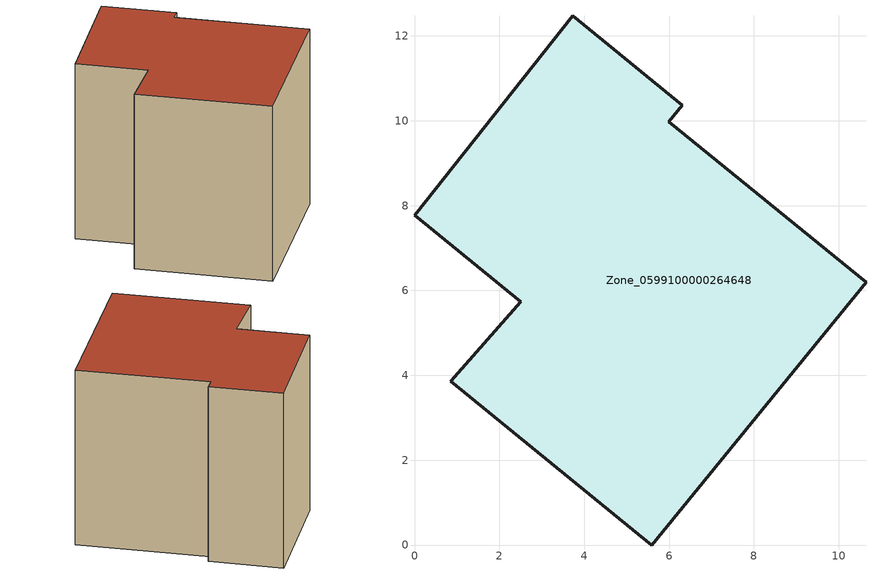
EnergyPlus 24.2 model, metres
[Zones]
Zone_0599100000264648
 floor ground (C_G): 10.64,6.2 5.59,0 0.85,3.86 2.5,5.73 0,7.77 3.73,12.47 6.31,10.37 5.99,9.98 z0
 wall outside (C_F): 5.59,0 10.64,6.2 5.99,9.98 6.31,10.37 3.73,12.47 0,7.77 2.5,5.73 0.85,3.86 5.59,0 z0:8.35
 roof outside (C_R): 10.64,6.2 5.99,9.98 6.31,10.37 3.73,12.47 0,7.77 2.5,5.73 0.85,3.86 5.59,0 z8.35
[BUILDING]
Pand.0599100000264648: North Axis=0; Terrain=City; Loads Convergence Tolerance Value=0.04; Temperature Convergence Tolerance Value=0.4; Solar Distribution=FullExterior; Maximum Number of Warmup Days=25; Minimum Number of Warmup Days=1
[Site:Location]
Rotterdam.The.Hague.AP_ZH_NLD Design_Conditions: Latitude=51.96; Longitude=4.45; Time Zone=1; Elevation=-4.5
[SITE:GROUNDTEMPERATURE:BUILDINGSURFACE]
18, 18, 18, 18, 18, 18, 18, 18, 18, 18, 18, 18
[MATERIAL] Thermal Absorptance=0.9; Solar Absorptance=0.7; Visible Absorptance=0.7
Name | Roughness | Thickness | Conductivity | Density | Specific Heat
G.TC.1946-1964 | MediumSmooth | 0.15 | 1 | 540 | 1210
F.TC.1946-1964 | Rough | 0.3 | 0.857143 | 1920 | 840
R.TC.1946-1964 | MediumRough | 0.2 | 0.235294 | 1500 | 1000
[CONSTRUCTION]
C_G: G.TC.1946-1964
C_F: F.TC.1946-1964
C_R: R.TC.1946-1964
[ZONE]
Zone_0599100000264648: Type=1; Multiplier=1; Ceiling Height=Autocalculate; Volume=Autocalculate; Floor Area=autocalculate; Part of Total Floor Area=Yes
[ZONEINFILTRATION:DESIGNFLOWRATE]
Infil_Zone_0599100000264648: Zone or ZoneList or Space or SpaceList=Zone_0599100000264648; Schedule=AlwaysOn; Design Flow Rate Calculation Method=Flow/Area; Flow Rate per Floor Area=0.003; Constant Term Coefficient=1; Temperature Term Coefficient=0; Velocity Term Coefficient=0; Velocity Squared Term Coefficient=0
[HVACTEMPLATE:ZONE:IDEALLOADSAIRSYSTEM]
Zone_0599100000264648: Maximum Heating Supply Air Temperature=50; Minimum Cooling Supply Air Temperature=13; Maximum Heating Supply Air Humidity Ratio=0.0156; Minimum Cooling Supply Air Humidity Ratio=0.0077; Heating Limit=NoLimit; Cooling Limit=NoLimit; Dehumidification Control Type=ConstantSensibleHeatRatio; Cooling Sensible Heat Ratio=0.7; Dehumidification Setpoint=60; Humidification Control Type=None; Humidification Setpoint=30; Outdoor Air Method=None; Outdoor Air Flow Rate per Person=0.00944; Outdoor Air Flow Rate per Zone Floor Area=0; Outdoor Air Flow Rate per Zone=0; Demand Controlled Ventilation Type=None; Outdoor Air Economizer Type=NoEconomizer; Heat Recovery Type=None; Sensible Heat Recovery Effectiveness=0.7; Latent Heat Recovery Effectiveness=0.65
[ZONECONTROL:THERMOSTAT]
ThermostatControl_Zone_0599100000264648: Zone or ZoneList=Zone_0599100000264648; Control Type Schedule=DualSetpointControlType; Control 1=Thermostat_Zone_0599100000264648; Temperature Difference Between Cutout And Setpoint=0
[THERMOSTATSETPOINT:DUALSETPOINT]
Thermostat_Zone_0599100000264648: Heating Setpoint Temperature Schedule=HeatingSetpoint_Zone_0599100000264648; Cooling Setpoint Temperature Schedule=CoolingSetpoint_Zone_0599100000264648
[SCHEDULE:COMPACT]
HeatingSetpoint_Zone_0599100000264648: Through: 12/31, For: AllDays, Until: 24:00, 21
CoolingSetpoint_Zone_0599100000264648: Through: 12/31, For: AllDays, Until: 24:00, 24
DualSetpointControlType: Through: 12/31, For: AllDays, Until: 24:00, 4
AlwaysOn: Through: 12/31, For: AllDays, Until: 24:00, 1
